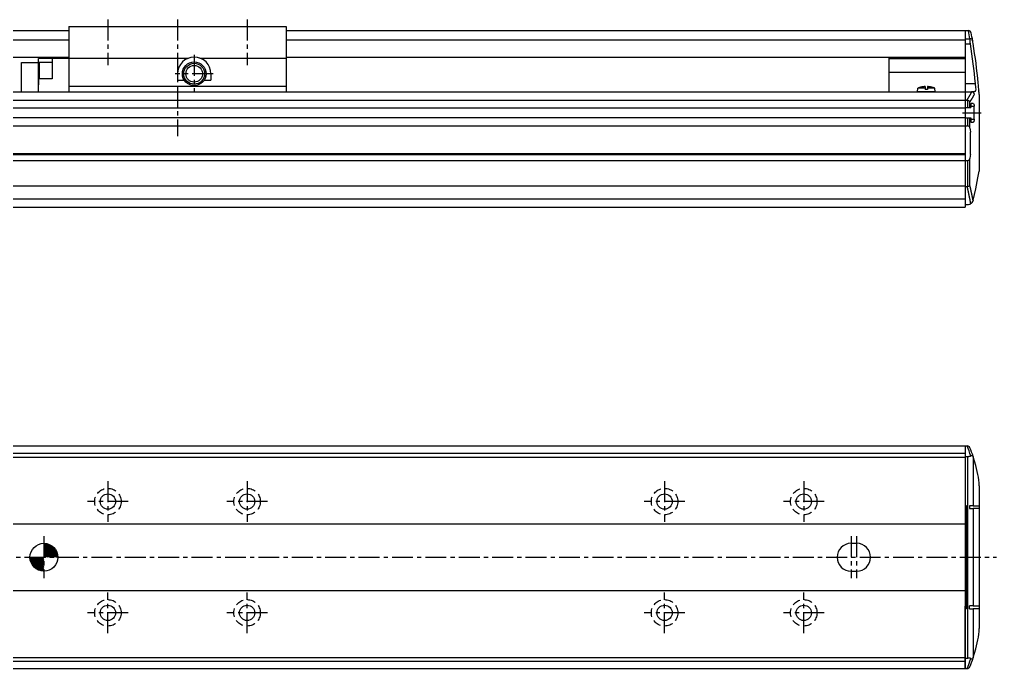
# Model space of a CAD drawing. Extents: x -693 to 0, y 35 to 506.
# Drawn here: x -354.2 to -3.2, y 69.3 to 302.6 of the extents above; entities that cross this region are included whole.
import ezdxf

# ---------------------------------------------------------------- set-up
doc = ezdxf.new("R2010")
doc.units = 0
doc.linetypes.add('CENTER', pattern=[12, 7.5, -1.5, 1.5, -1.5])
doc.linetypes.add('DASHED', pattern=[4.5, 3, -1.5])
doc.layers.get('0').update_dxf_attribs({"linetype": 'CONTINUOUS'})
doc.layers.add('CENTER', color=1, linetype='CENTER')

# ---------------------------------------------------------------- blocks, each defined once
blk = doc.blocks.new('*X2')
at = {"color": 0}
for p, q in [((-345.42, 114.11), (-345.23, 114.3)), ((-345.42, 113.66), (-344.82, 114.26)), ((-345.42, 113.21), (-344.43, 114.2)), ((-345.42, 112.77), (-344.07, 114.12)), ((-345.42, 112.32), (-343.73, 114.01)), ((-345.42, 111.87), (-343.41, 113.88)), ((-345.42, 111.42), (-343.11, 113.74)), ((-345.42, 110.98), (-342.83, 113.57)), ((-345.42, 110.53), (-342.56, 113.4)), ((-345.42, 110.08), (-342.3, 113.21)), ((-345.42, 109.64), (-342.06, 113)), ((-345.31, 109.3), (-341.83, 112.78)), ((-344.86, 109.3), (-341.62, 112.55)), ((-350.42, 109.11), (-350.23, 109.3)), ((-350.39, 108.7), (-349.78, 109.3)), ((-350.32, 108.31), (-349.34, 109.3)), ((-350.24, 107.95), (-348.89, 109.3)), ((-350.13, 107.61), (-348.44, 109.3)), ((-350, 107.29), (-347.99, 109.3)), ((-349.86, 106.99), (-347.55, 109.3)), ((-349.7, 106.7), (-347.1, 109.3)), ((-349.52, 106.43), (-346.65, 109.3)), ((-349.33, 106.18), (-346.21, 109.3)), ((-349.12, 105.94), (-345.76, 109.3)), ((-348.9, 105.71), (-345.42, 109.19)), ((-344.42, 109.3), (-341.42, 112.3)), ((-343.97, 109.3), (-341.24, 112.03)), ((-343.52, 109.3), (-341.07, 111.76)), ((-343.07, 109.3), (-340.91, 111.46)), ((-342.63, 109.3), (-340.78, 111.15)), ((-342.18, 109.3), (-340.66, 110.82)), ((-341.73, 109.3), (-340.56, 110.47)), ((-341.29, 109.3), (-340.49, 110.1)), ((-340.84, 109.3), (-340.44, 109.7)), ((-348.67, 105.5), (-345.42, 108.74)), ((-348.42, 105.3), (-345.42, 108.29)), ((-348.16, 105.11), (-345.42, 107.85)), ((-347.88, 104.94), (-345.42, 107.4)), ((-347.58, 104.79), (-345.42, 106.95)), ((-347.27, 104.66), (-345.42, 106.51)), ((-346.94, 104.54), (-345.42, 106.06)), ((-346.59, 104.44), (-345.42, 105.61)), ((-346.22, 104.37), (-345.42, 105.16)), ((-345.82, 104.32), (-345.42, 104.72))]:
    blk.add_line(p, q, dxfattribs=at)

msp = doc.modelspace()

# ---------------------------------------------------------------- linework, layer by layer
at = {"color": 7, "linetype": 'CONTINUOUS'}
for p, q in [((-504.42, 298.59), (-336.42, 298.59)), ((-336.42, 300.09), (-258.42, 300.09)), ((-336.42, 300.09), (-336.42, 276.59)), ((-258.42, 300.09), (-258.42, 276.59)), ((-258.42, 298.59), (-14.42, 298.59)), ((-14.42, 298.59), (-14.42, 236.09)), ((-14.42, 298.59), (-14.42, 289.09)), ((-14.42, 298.59), (-13.24, 298.59)), ((-14.42, 298.59), (-14.42, 289.09)), ((-13.23, 298.59), (-13.24, 298.59)), ((-504.42, 295.23), (-336.42, 295.23)), ((-258.42, 295.23), (-14.42, 295.23)), ((-14.42, 295.7), (-12.73, 295.7)), ((-14.42, 293.82), (-12.57, 293.82)), ((-504.42, 289.09), (-336.42, 289.09)), ((-347.42, 276.59), (-347.42, 288.59)), ((-336.42, 288.59), (-347.42, 288.59)), ((-342.42, 288.59), (-342.42, 281.25)), ((-336.42, 288.72), (-293.5, 288.72)), ((-289.35, 288.72), (-258.42, 288.72)), ((-258.42, 289.09), (-14.42, 289.09)), ((-41.92, 289.09), (-41.92, 276.59)), ((-41.92, 288.62), (-14.42, 288.62)), ((-353.42, 287.09), (-347.42, 287.09)), ((-353.42, 276.59), (-353.42, 287.09)), ((-347.12, 287.09), (-347.42, 286.57)), ((-347.42, 286.57), (-347.42, 279.11)), ((-342.42, 287.09), (-347.12, 287.09)), ((-347.12, 287.09), (-347.12, 281.25)), ((-342.42, 281.25), (-347.42, 281.25)), ((-297.42, 283.09), (-297.42, 280.84)), ((-297.42, 280.84), (-295.03, 280.84)), ((-287.82, 280.84), (-285.42, 280.84)), ((-285.42, 283.09), (-285.42, 280.84)), ((-41.92, 283.63), (-14.42, 283.63)), ((-336.42, 278.59), (-258.42, 278.59)), ((-31.57, 276.59), (-31.46, 277.89)), ((-28.82, 277.89), (-31.46, 277.89)), ((-28.82, 278.48), (-28.82, 277.49)), ((-28.02, 277.49), (-28.82, 277.49)), ((-28.02, 278.48), (-28.02, 277.49)), ((-25.39, 277.89), (-28.02, 277.89)), ((-25.27, 276.59), (-25.39, 277.89)), ((-14.42, 279.59), (-10.75, 279.59)), ((-504.42, 276.59), (-14.42, 276.59)), ((-25.27, 276.59), (-31.57, 276.59)), ((-14.42, 276.59), (-12.18, 276.59)), ((-14.42, 276.59), (-14.42, 235.09)), ((-11.03, 276.59), (-12.18, 276.59)), ((-12.18, 276.59), (-12.03, 276.58)), ((-10.82, 276.68), (-11.03, 276.59)), ((-9.52, 276.91), (-9.52, 276.89)), ((-9.42, 275.59), (-9.42, 248.09)), ((-504.42, 273.59), (-14.42, 273.59)), ((-504.42, 270.84), (-14.42, 270.84)), ((-14.42, 273.59), (-13.84, 273.59)), ((-14.42, 270.99), (-12.45, 270.99)), ((-13.84, 273.59), (-13.64, 273.57)), ((-13.64, 273.57), (-13.64, 270.99)), ((-12.71, 270.99), (-12.71, 273.01)), ((-11.51, 272.44), (-12.45, 272.44)), ((-12.45, 272.44), (-12.45, 270.99)), ((-12.45, 271.44), (-11.19, 271.44)), ((-11.19, 266.74), (-11.19, 271.44)), ((-504.42, 267.34), (-14.42, 267.34)), ((-14.42, 267.19), (-12.45, 267.19)), ((-13.64, 267.19), (-13.64, 264.32)), ((-12.71, 263.52), (-12.71, 267.19)), ((-12.45, 267.19), (-12.45, 265.74)), ((-504.42, 264.32), (-14.42, 264.32)), ((-14.42, 264.32), (-13.64, 264.32)), ((-12.45, 266.74), (-11.19, 266.74)), ((-12.45, 265.74), (-11.51, 265.74)), ((-12.57, 254.09), (-12.57, 262.09)), ((-504.42, 254.39), (-14.42, 254.39)), ((-504.42, 254.09), (-14.42, 254.09)), ((-504.42, 251.85), (-14.42, 251.85)), ((-14.42, 251.85), (-13.64, 251.85)), ((-13.64, 251.85), (-13.64, 242.59)), ((-12.71, 242.85), (-12.71, 252.65)), ((-504.42, 242.85), (-14.42, 242.85)), ((-14.42, 242.59), (-13.69, 242.59)), ((-13.64, 242.59), (-13.69, 242.59)), ((-504.42, 238.09), (-14.42, 238.09)), ((-14.42, 236.09), (-13.48, 236.09)), ((-11.53, 237.62), (-11.57, 237.48)), ((-504.42, 235.09), (-14.42, 235.09)), ((-504.42, 149.3), (-14.42, 149.3)), ((-14.42, 149.3), (-14.42, 69.3)), ((-14.42, 149.3), (-14.42, 126.85)), ((-14.42, 149.3), (-13.69, 149.3)), ((-13.69, 149.3), (-13.64, 149.3)), ((-504.42, 146.7), (-14.42, 146.7)), ((-504.42, 145.3), (-14.42, 145.3)), ((-14.42, 145.55), (-13.48, 145.55)), ((-13.48, 73.05), (-13.48, 145.55)), ((-11.57, 145.51), (-11.53, 145.38)), ((-11.53, 145.38), (-11.53, 127.8)), ((-9.42, 134.95), (-9.42, 83.65)), ((-13.97, 127.8), (-14.42, 127.8)), ((-14.42, 126.85), (-13.97, 126.85)), ((-13.97, 127.8), (-13.97, 90.8)), ((-11.53, 127.8), (-12.92, 127.8)), ((-12.92, 127.8), (-12.92, 126.8)), ((-12.92, 126.8), (-11.53, 126.8)), ((-11.53, 127.8), (-9.59, 127.8)), ((-11.53, 126.8), (-11.53, 91.8)), ((-9.59, 126.8), (-11.53, 126.8)), ((-9.59, 127.8), (-9.42, 127.75)), ((-9.42, 126.74), (-9.59, 126.8)), ((-504.42, 121.3), (-14.42, 121.3)), ((-55.42, 114.3), (-53.42, 114.3)), ((-55.42, 104.3), (-53.42, 104.3)), ((-504.42, 97.3), (-14.42, 97.3)), ((-13.97, 91.76), (-14.42, 91.75)), ((-14.42, 69.3), (-14.42, 91.75)), ((-11.53, 91.8), (-12.92, 91.8)), ((-12.92, 90.8), (-12.92, 91.8)), ((-11.53, 91.8), (-9.59, 91.8)), ((-9.59, 91.8), (-9.42, 91.86)), ((-13.97, 90.8), (-14.42, 90.8)), ((-12.92, 90.8), (-11.53, 90.8)), ((-11.53, 90.8), (-11.53, 73.22)), ((-9.59, 90.8), (-11.53, 90.8)), ((-9.42, 90.86), (-9.59, 90.8)), ((-504.42, 73.3), (-14.42, 73.3)), ((-504.42, 71.9), (-14.42, 71.9)), ((-14.42, 73.05), (-13.48, 73.05)), ((-11.53, 73.22), (-11.57, 73.09)), ((-504.42, 69.3), (-14.42, 69.3)), ((-14.42, 69.3), (-13.69, 69.3)), ((-13.64, 69.3), (-13.69, 69.3))]:
    msp.add_line(p, q, dxfattribs=at)
for points in [[(-12.57, 293.82), (-12.61, 294.24), (-12.66, 294.87), (-12.7, 295.37), (-12.73, 295.7)], [(-10.82, 276.68), (-10.61, 277.07), (-10.52, 277.54)], [(-11.51, 272.44), (-11.5, 272.44), (-11.39, 272.37), (-11.3, 272.2), (-11.24, 271.96), (-11.2, 271.66), (-11.19, 271.44)], [(-12.71, 263.52), (-12.63, 263.03), (-12.57, 262.09)], [(-11.19, 266.74), (-11.19, 266.64), (-11.22, 266.32), (-11.28, 266.03), (-11.37, 265.83), (-11.48, 265.74), (-11.51, 265.74)], [(-12.57, 254.09), (-12.59, 253.54), (-12.71, 252.65)], [(-11.53, 237.62), (-10.62, 241.71), (-9.84, 245.67)], [(-11.57, 145.51), (-11.62, 145.61), (-11.77, 145.74), (-12.02, 145.8), (-12.42, 145.73)], [(-9.84, 139.03), (-10.62, 142.3), (-11.53, 145.38)], [(-11.53, 73.22), (-10.62, 76.31), (-9.84, 79.58)], [(-12.42, 72.88), (-12.21, 72.82), (-11.9, 72.82), (-11.68, 72.92), (-11.57, 73.09)]]:
    msp.add_lwpolyline(points, dxfattribs=at)
for points in [[(-28.82, 278.48, 0), (-28.84, 278.48, 0), (-28.87, 278.48, 0), (-28.89, 278.47, 0), (-28.91, 278.47, 0), (-28.93, 278.47, 0), (-28.95, 278.47, 0), (-28.97, 278.47, 0), (-28.99, 278.47, 0), (-29.01, 278.46, 0), (-29.03, 278.46, 0), (-29.06, 278.46, 0), (-29.08, 278.46, 0), (-29.1, 278.46, 0), (-29.12, 278.46, 0), (-29.14, 278.45, 0), (-29.16, 278.45, 0), (-29.18, 278.45, 0), (-29.2, 278.45, 0), (-29.22, 278.45, 0), (-29.25, 278.44, 0), (-29.27, 278.44, 0), (-29.29, 278.44, 0), (-29.31, 278.44, 0), (-29.33, 278.44, 0), (-29.35, 278.43, 0), (-29.37, 278.43, 0), (-29.39, 278.43, 0), (-29.41, 278.43, 0), (-29.44, 278.42, 0), (-29.46, 278.42, 0), (-29.48, 278.42, 0), (-29.5, 278.41, 0), (-29.52, 278.41, 0), (-29.54, 278.41, 0), (-29.56, 278.4, 0), (-29.58, 278.4, 0), (-29.6, 278.4, 0), (-29.62, 278.4, 0), (-29.65, 278.39, 0), (-29.67, 278.39, 0), (-29.69, 278.39, 0), (-29.71, 278.38, 0), (-29.73, 278.38, 0), (-29.75, 278.38, 0), (-29.77, 278.37, 0), (-29.79, 278.37, 0), (-29.81, 278.37, 0), (-29.83, 278.36, 0), (-29.85, 278.36, 0), (-29.88, 278.35, 0), (-29.9, 278.35, 0), (-29.92, 278.35, 0), (-29.94, 278.34, 0), (-29.96, 278.34, 0), (-29.98, 278.33, 0), (-30, 278.33, 0), (-30.02, 278.32, 0), (-30.04, 278.32, 0), (-30.06, 278.32, 0), (-30.08, 278.31, 0), (-30.1, 278.31, 0), (-30.12, 278.3, 0), (-30.15, 278.3, 0), (-30.17, 278.29, 0), (-30.19, 278.29, 0), (-30.21, 278.29, 0), (-30.23, 278.28, 0), (-30.25, 278.27, 0), (-30.27, 278.27, 0), (-30.29, 278.26, 0), (-30.31, 278.26, 0), (-30.33, 278.25, 0), (-30.35, 278.25, 0), (-30.37, 278.25, 0), (-30.39, 278.24, 0), (-30.41, 278.24, 0), (-30.43, 278.23, 0), (-30.45, 278.22, 0), (-30.48, 278.22, 0), (-30.5, 278.21, 0), (-30.52, 278.21, 0), (-30.54, 278.2, 0), (-30.56, 278.2, 0), (-30.58, 278.19, 0), (-30.6, 278.19, 0), (-30.62, 278.18, 0), (-30.64, 278.17, 0), (-30.66, 278.17, 0), (-30.68, 278.16, 0), (-30.7, 278.15, 0), (-30.72, 278.15, 0), (-30.74, 278.14, 0), (-30.76, 278.14, 0), (-30.78, 278.13, 0), (-30.8, 278.12, 0), (-30.82, 278.12, 0), (-30.84, 278.11, 0), (-30.86, 278.11, 0), (-30.88, 278.1, 0), (-30.9, 278.09, 0), (-30.92, 278.09, 0), (-30.94, 278.08, 0), (-30.96, 278.07, 0), (-30.98, 278.06, 0), (-31, 278.06, 0), (-31.02, 278.05, 0), (-31.04, 278.05, 0), (-31.06, 278.04, 0), (-31.08, 278.03, 0), (-31.1, 278.02, 0), (-31.12, 278.02, 0), (-31.14, 278.01, 0), (-31.16, 278, 0), (-31.18, 278, 0), (-31.2, 277.99, 0), (-31.22, 277.98, 0), (-31.24, 277.97, 0), (-31.26, 277.96, 0), (-31.28, 277.96, 0), (-31.3, 277.95, 0), (-31.32, 277.94, 0), (-31.34, 277.93, 0), (-31.36, 277.93, 0), (-31.38, 277.92, 0), (-31.4, 277.91, 0), (-31.42, 277.9, 0), (-31.44, 277.89, 0), (-31.46, 277.89, 0)], [(-25.39, 277.89, 0), (-25.41, 277.89, 0), (-25.43, 277.9, 0), (-25.45, 277.91, 0), (-25.47, 277.92, 0), (-25.49, 277.93, 0), (-25.5, 277.93, 0), (-25.52, 277.94, 0), (-25.54, 277.95, 0), (-25.56, 277.96, 0), (-25.58, 277.96, 0), (-25.6, 277.97, 0), (-25.62, 277.98, 0), (-25.64, 277.99, 0), (-25.66, 278, 0), (-25.68, 278, 0), (-25.7, 278.01, 0), (-25.72, 278.02, 0), (-25.74, 278.02, 0), (-25.76, 278.03, 0), (-25.78, 278.04, 0), (-25.8, 278.05, 0), (-25.82, 278.05, 0), (-25.84, 278.06, 0), (-25.86, 278.06, 0), (-25.88, 278.07, 0), (-25.9, 278.08, 0), (-25.92, 278.09, 0), (-25.94, 278.09, 0), (-25.96, 278.1, 0), (-25.98, 278.11, 0), (-26, 278.11, 0), (-26.02, 278.12, 0), (-26.04, 278.12, 0), (-26.07, 278.13, 0), (-26.09, 278.14, 0), (-26.11, 278.14, 0), (-26.13, 278.15, 0), (-26.15, 278.15, 0), (-26.17, 278.16, 0), (-26.19, 278.17, 0), (-26.21, 278.17, 0), (-26.23, 278.18, 0), (-26.25, 278.19, 0), (-26.27, 278.19, 0), (-26.29, 278.2, 0), (-26.31, 278.2, 0), (-26.33, 278.21, 0), (-26.35, 278.21, 0), (-26.37, 278.22, 0), (-26.39, 278.22, 0), (-26.41, 278.23, 0), (-26.43, 278.24, 0), (-26.45, 278.24, 0), (-26.47, 278.25, 0), (-26.49, 278.25, 0), (-26.51, 278.25, 0), (-26.54, 278.26, 0), (-26.56, 278.26, 0), (-26.58, 278.27, 0), (-26.6, 278.27, 0), (-26.62, 278.28, 0), (-26.64, 278.29, 0), (-26.66, 278.29, 0), (-26.68, 278.29, 0), (-26.7, 278.3, 0), (-26.72, 278.3, 0), (-26.74, 278.31, 0), (-26.76, 278.31, 0), (-26.78, 278.32, 0), (-26.8, 278.32, 0), (-26.82, 278.32, 0), (-26.85, 278.33, 0), (-26.87, 278.33, 0), (-26.89, 278.34, 0), (-26.91, 278.34, 0), (-26.93, 278.35, 0), (-26.95, 278.35, 0), (-26.97, 278.35, 0), (-26.99, 278.36, 0), (-27.01, 278.36, 0), (-27.03, 278.37, 0), (-27.05, 278.37, 0), (-27.08, 278.37, 0), (-27.1, 278.38, 0), (-27.12, 278.38, 0), (-27.14, 278.38, 0), (-27.16, 278.39, 0), (-27.18, 278.39, 0), (-27.2, 278.39, 0), (-27.22, 278.4, 0), (-27.24, 278.4, 0), (-27.26, 278.4, 0), (-27.28, 278.4, 0), (-27.31, 278.41, 0), (-27.33, 278.41, 0), (-27.35, 278.41, 0), (-27.37, 278.42, 0), (-27.39, 278.42, 0), (-27.41, 278.42, 0), (-27.43, 278.43, 0), (-27.45, 278.43, 0), (-27.47, 278.43, 0), (-27.49, 278.43, 0), (-27.52, 278.44, 0), (-27.54, 278.44, 0), (-27.56, 278.44, 0), (-27.58, 278.44, 0), (-27.6, 278.44, 0), (-27.62, 278.45, 0), (-27.64, 278.45, 0), (-27.66, 278.45, 0), (-27.68, 278.45, 0), (-27.71, 278.45, 0), (-27.73, 278.46, 0), (-27.75, 278.46, 0), (-27.77, 278.46, 0), (-27.79, 278.46, 0), (-27.81, 278.46, 0), (-27.83, 278.46, 0), (-27.85, 278.47, 0), (-27.87, 278.47, 0), (-27.9, 278.47, 0), (-27.92, 278.47, 0), (-27.94, 278.47, 0), (-27.96, 278.47, 0), (-27.98, 278.48, 0), (-28, 278.48, 0), (-28.02, 278.48, 0)], [(-13.84, 273.59, 0), (-13.82, 273.61, 0), (-13.81, 273.63, 0), (-13.79, 273.66, 0), (-13.78, 273.68, 0), (-13.76, 273.7, 0), (-13.74, 273.73, 0), (-13.73, 273.75, 0), (-13.71, 273.77, 0), (-13.7, 273.79, 0), (-13.68, 273.82, 0), (-13.66, 273.84, 0), (-13.65, 273.86, 0), (-13.63, 273.89, 0), (-13.62, 273.91, 0), (-13.6, 273.93, 0), (-13.59, 273.95, 0), (-13.57, 273.98, 0), (-13.56, 274, 0), (-13.54, 274.02, 0), (-13.53, 274.05, 0), (-13.51, 274.07, 0), (-13.49, 274.09, 0), (-13.48, 274.12, 0), (-13.46, 274.14, 0), (-13.45, 274.16, 0), (-13.43, 274.19, 0), (-13.42, 274.21, 0), (-13.4, 274.23, 0), (-13.39, 274.26, 0), (-13.37, 274.28, 0), (-13.36, 274.3, 0), (-13.34, 274.32, 0), (-13.33, 274.35, 0), (-13.31, 274.37, 0), (-13.3, 274.39, 0), (-13.28, 274.42, 0), (-13.27, 274.44, 0), (-13.25, 274.46, 0), (-13.24, 274.49, 0), (-13.22, 274.51, 0), (-13.21, 274.53, 0), (-13.19, 274.56, 0), (-13.18, 274.58, 0), (-13.16, 274.6, 0), (-13.15, 274.63, 0), (-13.13, 274.65, 0), (-13.12, 274.67, 0), (-13.1, 274.7, 0), (-13.09, 274.72, 0), (-13.08, 274.74, 0), (-13.06, 274.77, 0), (-13.05, 274.79, 0), (-13.03, 274.81, 0), (-13.02, 274.84, 0), (-13, 274.86, 0), (-12.99, 274.88, 0), (-12.97, 274.91, 0), (-12.96, 274.93, 0), (-12.95, 274.95, 0), (-12.93, 274.98, 0), (-12.92, 275, 0), (-12.9, 275.02, 0), (-12.89, 275.05, 0), (-12.88, 275.07, 0), (-12.86, 275.09, 0), (-12.85, 275.12, 0), (-12.83, 275.14, 0), (-12.82, 275.16, 0), (-12.81, 275.19, 0), (-12.79, 275.21, 0), (-12.78, 275.23, 0), (-12.76, 275.26, 0), (-12.75, 275.28, 0), (-12.74, 275.3, 0), (-12.72, 275.33, 0), (-12.71, 275.35, 0), (-12.69, 275.37, 0), (-12.68, 275.4, 0), (-12.67, 275.42, 0), (-12.65, 275.44, 0), (-12.64, 275.47, 0), (-12.63, 275.49, 0), (-12.61, 275.51, 0), (-12.6, 275.54, 0), (-12.59, 275.56, 0), (-12.57, 275.58, 0), (-12.56, 275.61, 0), (-12.54, 275.63, 0), (-12.53, 275.65, 0), (-12.52, 275.68, 0), (-12.5, 275.7, 0), (-12.49, 275.73, 0), (-12.48, 275.75, 0), (-12.47, 275.77, 0), (-12.45, 275.8, 0), (-12.44, 275.82, 0), (-12.43, 275.84, 0), (-12.41, 275.87, 0), (-12.4, 275.89, 0), (-12.39, 275.91, 0), (-12.37, 275.94, 0), (-12.36, 275.96, 0), (-12.35, 275.99, 0), (-12.34, 276.01, 0), (-12.32, 276.03, 0), (-12.31, 276.06, 0), (-12.3, 276.08, 0), (-12.28, 276.1, 0), (-12.27, 276.13, 0), (-12.26, 276.15, 0), (-12.24, 276.17, 0), (-12.23, 276.2, 0), (-12.22, 276.22, 0), (-12.21, 276.25, 0), (-12.19, 276.27, 0), (-12.18, 276.29, 0), (-12.17, 276.32, 0), (-12.16, 276.34, 0), (-12.14, 276.36, 0), (-12.13, 276.39, 0), (-12.12, 276.41, 0), (-12.11, 276.43, 0), (-12.09, 276.46, 0), (-12.08, 276.48, 0), (-12.07, 276.5, 0), (-12.06, 276.53, 0), (-12.04, 276.55, 0), (-12.03, 276.58, 0)], [(-12.71, 273.01, 0), (-12.7, 273.03, 0), (-12.68, 273.05, 0), (-12.67, 273.07, 0), (-12.65, 273.09, 0), (-12.64, 273.11, 0), (-12.63, 273.13, 0), (-12.61, 273.15, 0), (-12.6, 273.17, 0), (-12.59, 273.19, 0), (-12.57, 273.21, 0), (-12.56, 273.23, 0), (-12.55, 273.25, 0), (-12.53, 273.27, 0), (-12.52, 273.29, 0), (-12.51, 273.31, 0), (-12.49, 273.33, 0), (-12.48, 273.35, 0), (-12.47, 273.37, 0), (-12.45, 273.39, 0), (-12.44, 273.41, 0), (-12.43, 273.43, 0), (-12.41, 273.45, 0), (-12.4, 273.47, 0), (-12.39, 273.49, 0), (-12.37, 273.51, 0), (-12.36, 273.53, 0), (-12.35, 273.55, 0), (-12.34, 273.57, 0), (-12.32, 273.59, 0), (-12.31, 273.61, 0), (-12.3, 273.63, 0), (-12.28, 273.65, 0), (-12.27, 273.67, 0), (-12.26, 273.69, 0), (-12.24, 273.71, 0), (-12.23, 273.73, 0), (-12.22, 273.75, 0), (-12.21, 273.77, 0), (-12.19, 273.79, 0), (-12.18, 273.81, 0), (-12.17, 273.83, 0), (-12.15, 273.85, 0), (-12.14, 273.87, 0), (-12.13, 273.89, 0), (-12.12, 273.91, 0), (-12.1, 273.93, 0), (-12.09, 273.95, 0), (-12.08, 273.97, 0), (-12.07, 273.99, 0), (-12.05, 274.01, 0), (-12.04, 274.03, 0), (-12.03, 274.05, 0), (-12.01, 274.07, 0), (-12, 274.09, 0), (-11.99, 274.11, 0), (-11.98, 274.13, 0), (-11.96, 274.15, 0), (-11.95, 274.17, 0), (-11.94, 274.19, 0), (-11.93, 274.21, 0), (-11.92, 274.23, 0), (-11.9, 274.25, 0), (-11.89, 274.27, 0), (-11.88, 274.29, 0), (-11.87, 274.31, 0), (-11.85, 274.33, 0), (-11.84, 274.35, 0), (-11.83, 274.37, 0), (-11.82, 274.39, 0), (-11.81, 274.41, 0), (-11.79, 274.43, 0), (-11.78, 274.45, 0), (-11.77, 274.47, 0), (-11.76, 274.49, 0), (-11.74, 274.51, 0), (-11.73, 274.53, 0), (-11.72, 274.55, 0), (-11.71, 274.57, 0), (-11.7, 274.59, 0), (-11.69, 274.61, 0), (-11.67, 274.63, 0), (-11.66, 274.65, 0), (-11.65, 274.67, 0), (-11.64, 274.69, 0), (-11.63, 274.71, 0), (-11.62, 274.73, 0), (-11.6, 274.75, 0), (-11.59, 274.77, 0), (-11.58, 274.79, 0), (-11.57, 274.81, 0), (-11.56, 274.83, 0), (-11.54, 274.86, 0), (-11.53, 274.88, 0), (-11.52, 274.89, 0), (-11.51, 274.92, 0), (-11.5, 274.94, 0), (-11.49, 274.96, 0), (-11.47, 274.98, 0), (-11.46, 275, 0), (-11.45, 275.02, 0), (-11.44, 275.04, 0), (-11.43, 275.06, 0), (-11.42, 275.08, 0), (-11.41, 275.1, 0), (-11.4, 275.12, 0), (-11.38, 275.14, 0), (-11.37, 275.16, 0), (-11.36, 275.18, 0), (-11.35, 275.2, 0), (-11.34, 275.22, 0), (-11.33, 275.24, 0), (-11.32, 275.26, 0), (-11.3, 275.28, 0), (-11.29, 275.3, 0), (-11.28, 275.32, 0), (-11.27, 275.34, 0), (-11.26, 275.36, 0), (-11.25, 275.38, 0), (-11.24, 275.4, 0), (-11.23, 275.42, 0), (-11.22, 275.44, 0), (-11.21, 275.46, 0), (-11.19, 275.49, 0), (-11.18, 275.5, 0), (-11.17, 275.53, 0), (-11.16, 275.55, 0), (-11.15, 275.57, 0), (-11.14, 275.59, 0)], [(-12.41, 236.39, 0), (-12.42, 236.44, 0), (-12.43, 236.49, 0), (-12.44, 236.54, 0), (-12.45, 236.59, 0), (-12.46, 236.64, 0), (-12.47, 236.69, 0), (-12.48, 236.74, 0), (-12.49, 236.78, 0), (-12.5, 236.83, 0), (-12.51, 236.88, 0), (-12.52, 236.93, 0), (-12.53, 236.98, 0), (-12.54, 237.03, 0), (-12.54, 237.08, 0), (-12.55, 237.13, 0), (-12.56, 237.18, 0), (-12.57, 237.22, 0), (-12.58, 237.27, 0), (-12.59, 237.32, 0), (-12.6, 237.37, 0), (-12.61, 237.42, 0), (-12.62, 237.47, 0), (-12.63, 237.52, 0), (-12.64, 237.56, 0), (-12.65, 237.61, 0), (-12.66, 237.66, 0), (-12.67, 237.71, 0), (-12.68, 237.76, 0), (-12.69, 237.81, 0), (-12.69, 237.86, 0), (-12.7, 237.91, 0), (-12.71, 237.96, 0), (-12.72, 238, 0), (-12.73, 238.05, 0), (-12.74, 238.1, 0), (-12.75, 238.15, 0), (-12.76, 238.2, 0), (-12.77, 238.25, 0), (-12.78, 238.29, 0), (-12.79, 238.34, 0), (-12.8, 238.39, 0), (-12.81, 238.44, 0), (-12.82, 238.49, 0), (-12.83, 238.54, 0), (-12.84, 238.59, 0), (-12.85, 238.64, 0), (-12.86, 238.68, 0), (-12.87, 238.73, 0), (-12.88, 238.78, 0), (-12.89, 238.83, 0), (-12.9, 238.88, 0), (-12.91, 238.93, 0), (-12.92, 238.97, 0), (-12.93, 239.02, 0), (-12.94, 239.07, 0), (-12.95, 239.12, 0), (-12.96, 239.17, 0), (-12.97, 239.22, 0), (-12.98, 239.27, 0), (-12.99, 239.31, 0), (-13, 239.36, 0), (-13.01, 239.41, 0), (-13.02, 239.46, 0), (-13.03, 239.51, 0), (-13.04, 239.56, 0), (-13.05, 239.6, 0), (-13.06, 239.65, 0), (-13.07, 239.7, 0), (-13.08, 239.75, 0), (-13.09, 239.8, 0), (-13.1, 239.85, 0), (-13.11, 239.9, 0), (-13.12, 239.94, 0), (-13.13, 239.99, 0), (-13.14, 240.04, 0), (-13.15, 240.09, 0), (-13.16, 240.14, 0), (-13.17, 240.19, 0), (-13.18, 240.23, 0), (-13.19, 240.28, 0), (-13.2, 240.33, 0), (-13.21, 240.38, 0), (-13.22, 240.43, 0), (-13.23, 240.47, 0), (-13.24, 240.52, 0), (-13.25, 240.57, 0), (-13.26, 240.62, 0), (-13.27, 240.67, 0), (-13.28, 240.72, 0), (-13.29, 240.76, 0), (-13.3, 240.81, 0), (-13.31, 240.86, 0), (-13.32, 240.91, 0), (-13.33, 240.96, 0), (-13.34, 241, 0), (-13.35, 241.05, 0), (-13.36, 241.1, 0), (-13.37, 241.15, 0), (-13.38, 241.2, 0), (-13.39, 241.24, 0), (-13.4, 241.29, 0), (-13.41, 241.34, 0), (-13.43, 241.39, 0), (-13.44, 241.44, 0), (-13.45, 241.49, 0), (-13.46, 241.53, 0), (-13.47, 241.58, 0), (-13.48, 241.63, 0), (-13.49, 241.68, 0), (-13.5, 241.72, 0), (-13.51, 241.77, 0), (-13.52, 241.82, 0), (-13.53, 241.87, 0), (-13.54, 241.92, 0), (-13.55, 241.97, 0), (-13.56, 242.01, 0), (-13.57, 242.06, 0), (-13.59, 242.11, 0), (-13.6, 242.16, 0), (-13.61, 242.2, 0), (-13.62, 242.25, 0), (-13.63, 242.3, 0), (-13.64, 242.35, 0), (-13.65, 242.4, 0), (-13.66, 242.44, 0), (-13.67, 242.49, 0), (-13.68, 242.54, 0), (-13.69, 242.59, 0)], [(-11.57, 237.48, 0), (-11.58, 237.52, 0), (-11.59, 237.56, 0), (-11.6, 237.6, 0), (-11.61, 237.65, 0), (-11.62, 237.69, 0), (-11.62, 237.73, 0), (-11.63, 237.77, 0), (-11.64, 237.82, 0), (-11.65, 237.86, 0), (-11.66, 237.9, 0), (-11.66, 237.94, 0), (-11.67, 237.99, 0), (-11.68, 238.03, 0), (-11.69, 238.07, 0), (-11.7, 238.11, 0), (-11.71, 238.16, 0), (-11.71, 238.2, 0), (-11.72, 238.24, 0), (-11.73, 238.28, 0), (-11.74, 238.32, 0), (-11.75, 238.37, 0), (-11.76, 238.41, 0), (-11.77, 238.45, 0), (-11.77, 238.49, 0), (-11.78, 238.54, 0), (-11.79, 238.58, 0), (-11.8, 238.62, 0), (-11.81, 238.66, 0), (-11.82, 238.71, 0), (-11.82, 238.75, 0), (-11.83, 238.79, 0), (-11.84, 238.83, 0), (-11.85, 238.87, 0), (-11.86, 238.92, 0), (-11.87, 238.96, 0), (-11.88, 239, 0), (-11.88, 239.04, 0), (-11.89, 239.09, 0), (-11.9, 239.13, 0), (-11.91, 239.17, 0), (-11.92, 239.21, 0), (-11.93, 239.25, 0), (-11.94, 239.3, 0), (-11.94, 239.34, 0), (-11.95, 239.38, 0), (-11.96, 239.42, 0), (-11.97, 239.46, 0), (-11.98, 239.51, 0), (-11.99, 239.55, 0), (-12, 239.59, 0), (-12.01, 239.63, 0), (-12.01, 239.68, 0), (-12.02, 239.72, 0), (-12.03, 239.76, 0), (-12.04, 239.8, 0), (-12.05, 239.84, 0), (-12.06, 239.88, 0), (-12.07, 239.93, 0), (-12.08, 239.97, 0), (-12.09, 240.01, 0), (-12.09, 240.05, 0), (-12.1, 240.1, 0), (-12.11, 240.14, 0), (-12.12, 240.18, 0), (-12.13, 240.22, 0), (-12.14, 240.26, 0), (-12.15, 240.31, 0), (-12.16, 240.35, 0), (-12.16, 240.39, 0), (-12.17, 240.43, 0), (-12.18, 240.47, 0), (-12.19, 240.52, 0), (-12.2, 240.56, 0), (-12.21, 240.6, 0), (-12.22, 240.64, 0), (-12.23, 240.68, 0), (-12.24, 240.72, 0), (-12.24, 240.77, 0), (-12.25, 240.81, 0), (-12.26, 240.85, 0), (-12.27, 240.89, 0), (-12.28, 240.94, 0), (-12.29, 240.98, 0), (-12.3, 241.02, 0), (-12.31, 241.06, 0), (-12.32, 241.1, 0), (-12.33, 241.14, 0), (-12.34, 241.19, 0), (-12.35, 241.23, 0), (-12.35, 241.27, 0), (-12.36, 241.31, 0), (-12.37, 241.35, 0), (-12.38, 241.4, 0), (-12.39, 241.44, 0), (-12.4, 241.48, 0), (-12.41, 241.52, 0), (-12.42, 241.56, 0), (-12.43, 241.6, 0), (-12.44, 241.65, 0), (-12.45, 241.69, 0), (-12.46, 241.73, 0), (-12.46, 241.77, 0), (-12.47, 241.81, 0), (-12.48, 241.85, 0), (-12.49, 241.9, 0), (-12.5, 241.94, 0), (-12.51, 241.98, 0), (-12.52, 242.02, 0), (-12.53, 242.06, 0), (-12.54, 242.1, 0), (-12.55, 242.15, 0), (-12.56, 242.19, 0), (-12.57, 242.23, 0), (-12.58, 242.27, 0), (-12.59, 242.31, 0), (-12.6, 242.35, 0), (-12.6, 242.4, 0), (-12.62, 242.44, 0), (-12.62, 242.48, 0), (-12.63, 242.52, 0), (-12.64, 242.56, 0), (-12.65, 242.6, 0), (-12.66, 242.65, 0), (-12.67, 242.69, 0), (-12.68, 242.73, 0), (-12.69, 242.77, 0), (-12.7, 242.81, 0), (-12.71, 242.85, 0)], [(-13.48, 145.55, 0), (-13.47, 145.55, 0), (-13.46, 145.55, 0), (-13.45, 145.55, 0), (-13.44, 145.55, 0), (-13.44, 145.55, 0), (-13.43, 145.55, 0), (-13.42, 145.55, 0), (-13.41, 145.55, 0), (-13.4, 145.55, 0), (-13.39, 145.55, 0), (-13.38, 145.55, 0), (-13.37, 145.55, 0), (-13.37, 145.55, 0), (-13.36, 145.55, 0), (-13.35, 145.55, 0), (-13.34, 145.55, 0), (-13.33, 145.55, 0), (-13.32, 145.55, 0), (-13.31, 145.55, 0), (-13.3, 145.55, 0), (-13.3, 145.55, 0), (-13.29, 145.55, 0), (-13.28, 145.55, 0), (-13.27, 145.56, 0), (-13.26, 145.56, 0), (-13.25, 145.56, 0), (-13.24, 145.56, 0), (-13.24, 145.56, 0), (-13.23, 145.56, 0), (-13.22, 145.56, 0), (-13.21, 145.56, 0), (-13.2, 145.56, 0), (-13.19, 145.56, 0), (-13.18, 145.56, 0), (-13.17, 145.56, 0), (-13.16, 145.56, 0), (-13.16, 145.56, 0), (-13.15, 145.56, 0), (-13.14, 145.56, 0), (-13.13, 145.57, 0), (-13.12, 145.57, 0), (-13.11, 145.57, 0), (-13.1, 145.57, 0), (-13.1, 145.57, 0), (-13.09, 145.57, 0), (-13.08, 145.57, 0), (-13.07, 145.57, 0), (-13.06, 145.57, 0), (-13.05, 145.57, 0), (-13.04, 145.58, 0), (-13.04, 145.58, 0), (-13.03, 145.58, 0), (-13.02, 145.58, 0), (-13.01, 145.58, 0), (-13, 145.58, 0), (-12.99, 145.58, 0), (-12.99, 145.58, 0), (-12.98, 145.59, 0), (-12.97, 145.59, 0), (-12.96, 145.59, 0), (-12.95, 145.59, 0), (-12.94, 145.59, 0), (-12.93, 145.59, 0), (-12.93, 145.59, 0), (-12.92, 145.59, 0), (-12.91, 145.6, 0), (-12.9, 145.6, 0), (-12.89, 145.6, 0), (-12.88, 145.6, 0), (-12.88, 145.6, 0), (-12.87, 145.6, 0), (-12.86, 145.6, 0), (-12.85, 145.61, 0), (-12.84, 145.61, 0), (-12.83, 145.61, 0), (-12.83, 145.61, 0), (-12.82, 145.61, 0), (-12.81, 145.62, 0), (-12.8, 145.62, 0), (-12.79, 145.62, 0), (-12.78, 145.62, 0), (-12.78, 145.62, 0), (-12.77, 145.62, 0), (-12.76, 145.63, 0), (-12.75, 145.63, 0), (-12.74, 145.63, 0), (-12.74, 145.63, 0), (-12.73, 145.63, 0), (-12.72, 145.63, 0), (-12.71, 145.64, 0), (-12.7, 145.64, 0), (-12.69, 145.64, 0), (-12.69, 145.64, 0), (-12.68, 145.65, 0), (-12.67, 145.65, 0), (-12.66, 145.65, 0), (-12.65, 145.65, 0), (-12.65, 145.65, 0), (-12.64, 145.66, 0), (-12.63, 145.66, 0), (-12.62, 145.66, 0), (-12.62, 145.66, 0), (-12.61, 145.66, 0), (-12.6, 145.67, 0), (-12.59, 145.67, 0), (-12.58, 145.67, 0), (-12.58, 145.67, 0), (-12.57, 145.68, 0), (-12.56, 145.68, 0), (-12.55, 145.68, 0), (-12.54, 145.68, 0), (-12.54, 145.69, 0), (-12.53, 145.69, 0), (-12.52, 145.69, 0), (-12.51, 145.69, 0), (-12.51, 145.69, 0), (-12.5, 145.7, 0), (-12.49, 145.7, 0), (-12.48, 145.7, 0), (-12.47, 145.7, 0), (-12.47, 145.71, 0), (-12.46, 145.71, 0), (-12.45, 145.71, 0), (-12.44, 145.72, 0), (-12.44, 145.72, 0), (-12.43, 145.72, 0), (-12.42, 145.72, 0), (-12.41, 145.72, 0)], [(-12.41, 72.88, 0), (-12.42, 72.88, 0), (-12.43, 72.88, 0), (-12.44, 72.88, 0), (-12.44, 72.89, 0), (-12.45, 72.89, 0), (-12.46, 72.89, 0), (-12.47, 72.9, 0), (-12.47, 72.9, 0), (-12.48, 72.9, 0), (-12.49, 72.9, 0), (-12.5, 72.91, 0), (-12.51, 72.91, 0), (-12.51, 72.91, 0), (-12.52, 72.91, 0), (-12.53, 72.91, 0), (-12.54, 72.92, 0), (-12.54, 72.92, 0), (-12.55, 72.92, 0), (-12.56, 72.92, 0), (-12.57, 72.93, 0), (-12.58, 72.93, 0), (-12.58, 72.93, 0), (-12.59, 72.93, 0), (-12.6, 72.94, 0), (-12.61, 72.94, 0), (-12.62, 72.94, 0), (-12.62, 72.94, 0), (-12.63, 72.94, 0), (-12.64, 72.95, 0), (-12.65, 72.95, 0), (-12.65, 72.95, 0), (-12.66, 72.95, 0), (-12.67, 72.95, 0), (-12.68, 72.96, 0), (-12.69, 72.96, 0), (-12.69, 72.96, 0), (-12.7, 72.96, 0), (-12.71, 72.97, 0), (-12.72, 72.97, 0), (-12.73, 72.97, 0), (-12.74, 72.97, 0), (-12.74, 72.97, 0), (-12.75, 72.97, 0), (-12.76, 72.98, 0), (-12.77, 72.98, 0), (-12.78, 72.98, 0), (-12.78, 72.98, 0), (-12.79, 72.98, 0), (-12.8, 72.99, 0), (-12.81, 72.99, 0), (-12.82, 72.99, 0), (-12.83, 72.99, 0), (-12.83, 72.99, 0), (-12.84, 72.99, 0), (-12.85, 73, 0), (-12.86, 73, 0), (-12.87, 73, 0), (-12.88, 73, 0), (-12.88, 73, 0), (-12.89, 73, 0), (-12.9, 73, 0), (-12.91, 73.01, 0), (-12.92, 73.01, 0), (-12.93, 73.01, 0), (-12.93, 73.01, 0), (-12.94, 73.01, 0), (-12.95, 73.01, 0), (-12.96, 73.01, 0), (-12.97, 73.02, 0), (-12.98, 73.02, 0), (-12.99, 73.02, 0), (-12.99, 73.02, 0), (-13, 73.02, 0), (-13.01, 73.02, 0), (-13.02, 73.02, 0), (-13.03, 73.02, 0), (-13.04, 73.03, 0), (-13.04, 73.03, 0), (-13.05, 73.03, 0), (-13.06, 73.03, 0), (-13.07, 73.03, 0), (-13.08, 73.03, 0), (-13.09, 73.03, 0), (-13.1, 73.03, 0), (-13.1, 73.03, 0), (-13.11, 73.03, 0), (-13.12, 73.04, 0), (-13.13, 73.04, 0), (-13.14, 73.04, 0), (-13.15, 73.04, 0), (-13.16, 73.04, 0), (-13.16, 73.04, 0), (-13.17, 73.04, 0), (-13.18, 73.04, 0), (-13.19, 73.04, 0), (-13.2, 73.04, 0), (-13.21, 73.04, 0), (-13.22, 73.04, 0), (-13.23, 73.04, 0), (-13.24, 73.05, 0), (-13.24, 73.05, 0), (-13.25, 73.05, 0), (-13.26, 73.05, 0), (-13.27, 73.05, 0), (-13.28, 73.05, 0), (-13.29, 73.05, 0), (-13.3, 73.05, 0), (-13.3, 73.05, 0), (-13.31, 73.05, 0), (-13.32, 73.05, 0), (-13.33, 73.05, 0), (-13.34, 73.05, 0), (-13.35, 73.05, 0), (-13.36, 73.05, 0), (-13.37, 73.05, 0), (-13.37, 73.05, 0), (-13.38, 73.05, 0), (-13.39, 73.05, 0), (-13.4, 73.05, 0), (-13.41, 73.05, 0), (-13.42, 73.05, 0), (-13.43, 73.05, 0), (-13.44, 73.05, 0), (-13.44, 73.05, 0), (-13.45, 73.05, 0), (-13.46, 73.05, 0), (-13.47, 73.05, 0), (-13.48, 73.05, 0)]]:
    msp.add_polyline3d(points, dxfattribs=at)
for centre, radius in [((-291.42, 283.09), 4.25), ((-291.42, 283.09), 3.75), ((-291.42, 283.09), 3), ((-322.42, 129.3), 2.75), ((-272.42, 129.3), 2.75), ((-122.42, 129.3), 2.75), ((-72.42, 129.3), 2.75), ((-345.42, 109.3), 5), ((-322.42, 89.3), 2.75), ((-272.42, 89.3), 2.75), ((-122.42, 89.3), 2.75), ((-72.42, 89.3), 2.75)]:
    msp.add_circle(centre, radius, dxfattribs=at)
at = {"color": 3, "linetype": 'DASHED'}
for centre in [(-322.42, 129.3), (-272.42, 129.3), (-122.42, 129.3), (-72.42, 129.3), (-322.42, 89.3), (-272.42, 89.3), (-122.42, 89.3), (-72.42, 89.3)]:
    msp.add_circle(centre, 4.75, dxfattribs=at)
at = {"color": 7, "linetype": 'CONTINUOUS'}
for centre, radius, start, end in [((-208.92, 262.39), 199, 9.6347, 10.4791), ((-13.23, 297.59), 1, 10.4615, 90), ((-12.68, 294.74), 0.959, 11.1474, 92.704), ((-208.92, 261.45), 200, 9.6347, 10.4615), ((-208.92, 261.45), 200, 9.3604, 9.6347), ((-208.92, 261.45), 199, 5.2282, 9.3604), ((-208.92, 261.45), 200, 5.2282, 9.3604), ((-291.42, 283.09), 6, 0, 180), ((-122.77, 265.92), 112.85, 5.9119, 6.9562), ((-208.92, 261.45), 200, 4.4273, 5.2282), ((-12.22, 275.51), 1.08, 4.0708, 80.082), ((-208.92, 261.45), 200, 4.0523, 4.4273), ((-13.85, 272.16), 1.42, 36.7839, 81.5243), ((-13.62, 263.4), 0.923, 7.4585, 90.9988), ((-13.62, 252.77), 0.92, 268.8348, 352.7079), ((-157.42, 272.5), 150, 349.695, 350.6332), ((-13.64, 244.37), 1.78, 270.0827, 301.7133), ((-13.48, 238.09), 2, 270, 302.1468), ((-13.48, 238.09), 2, 302.1468, 342.2552), ((-68.58, 127.67), 59, 17.8226, 21.5109), ((-13.64, 148.3), 1, 21.3711, 90), ((-68.58, 126.8), 60, 18.1668, 21.3711), ((-29.42, 134.95), 20, 0, 11.7572), ((-55.42, 109.3), 5, 90, 270), ((-53.42, 109.3), 5, 270, 90), ((-29.42, 83.65), 20, 348.2428, 0), ((-68.58, 90.93), 59, 338.4891, 342.1774), ((-68.58, 91.8), 60, 338.6289, 341.8332), ((-13.64, 70.3), 1, 270, 338.6289)]:
    msp.add_arc(centre, radius, start, end, dxfattribs=at)
msp.add_point((-28.42, 276.59), dxfattribs=at)
msp.add_point((-28.42, 276.59), dxfattribs=at)
at = {"layer": 'CENTER', "color": 1, "linetype": 'CENTER'}
for p, q in [((-322.42, 302.59), (-322.42, 286.13)), ((-297.42, 302.59), (-297.42, 260.71)), ((-272.42, 302.59), (-272.42, 286.13)), ((-291.42, 289.88), (-291.42, 276.3)), ((-284.63, 283.09), (-298.21, 283.09)), ((-15.43, 269.09), (-8.65, 269.09)), ((-322.42, 136.59), (-322.42, 122.01)), ((-272.42, 136.59), (-272.42, 122.01)), ((-122.42, 136.59), (-122.42, 122.01)), ((-72.42, 136.59), (-72.42, 122.01)), ((-315.13, 129.3), (-329.71, 129.3)), ((-265.13, 129.3), (-279.71, 129.3)), ((-115.13, 129.3), (-129.71, 129.3)), ((-65.13, 129.3), (-79.71, 129.3)), ((-345.42, 116.84), (-345.42, 101.76)), ((-55.42, 116.84), (-55.42, 101.76)), ((-53.42, 116.84), (-53.42, 101.76)), ((-544.34, 109.3), (-3.2, 109.3)), ((-322.42, 82.01), (-322.42, 96.59)), ((-272.42, 82.01), (-272.42, 96.59)), ((-122.42, 82.01), (-122.42, 96.59)), ((-72.42, 82.01), (-72.42, 96.59)), ((-315.13, 89.3), (-329.71, 89.3)), ((-265.13, 89.3), (-279.71, 89.3)), ((-115.13, 89.3), (-129.71, 89.3)), ((-65.13, 89.3), (-79.71, 89.3))]:
    msp.add_line(p, q, dxfattribs=at)

# ---------------------------------------------------------------- block references
at = {"color": 7, "linetype": 'CONTINUOUS'}
msp.add_blockref('*X2', (0, 0), dxfattribs=at)

doc.saveas('drawing.dxf')
